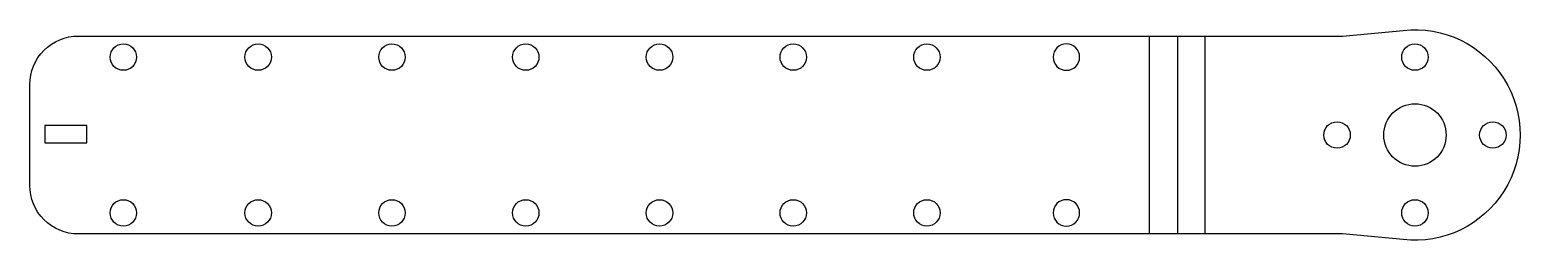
# Model space of a CAD drawing. Header units: millimetres. Extents: x -6 to 185, y -1 to 26.
import ezdxf

# ---------------------------------------------------------------- set-up
doc = ezdxf.new("R2010")
doc.units = ezdxf.units.MM

msp = doc.modelspace()

# ---------------------------------------------------------------- linework, layer by layer
at = {"layer": 'BEND'}
msp.add_line((141.01, 25.4), (141.01, 0), dxfattribs=at)
at = {"layer": 'BEND_EXTENT'}
for p, q in [((137.42, 0), (137.42, 25.4)), ((144.6, 0), (144.6, 25.4))]:
    msp.add_line(p, q, dxfattribs=at)
at = {"layer": 'INTERIOR_PROFILES'}
msp.add_lwpolyline([(-4.3, 11.7), (1.07, 11.7), (1.07, 13.91), (-4.3, 13.91)], close=True, dxfattribs=at)
for centre, radius in [((5.77, 22.7), 1.7), ((23.07, 22.7), 1.7), ((40.24, 22.7), 1.7), ((57.4, 22.7), 1.7), ((74.57, 22.7), 1.7), ((91.73, 22.7), 1.7), ((108.88, 22.7), 1.7), ((171.5, 22.7), 1.7), ((171.5, 12.7), 4), ((161.5, 12.7), 1.7), ((181.5, 12.7), 1.7), ((5.77, 2.7), 1.7), ((23.07, 2.7), 1.7), ((40.24, 2.7), 1.7), ((57.4, 2.7), 1.7), ((74.57, 2.7), 1.7), ((91.73, 2.7), 1.7), ((108.88, 2.7), 1.7), ((171.5, 2.7), 1.7)]:
    msp.add_circle(centre, radius, dxfattribs=at)
at = {"layer": 'INTERIOR_PROFILES', "extrusion": (0, 0, -1)}
for centre in [(-126.77, 22.7), (-126.77, 2.7)]:
    msp.add_circle(centre, 1.7, dxfattribs=at)
at = {"layer": 'OUTER_PROFILES'}
msp.add_lwpolyline([(162.2, 0), (0, 0, -0.414214), (-6.23, 6.23), (-6.23, 19.17, -0.414214), (0, 25.4), (162.2, 25.4), (170, 26.12, -1.118034), (170, -0.72)], format="xyb", close=True, dxfattribs=at)

doc.saveas('drawing.dxf')
